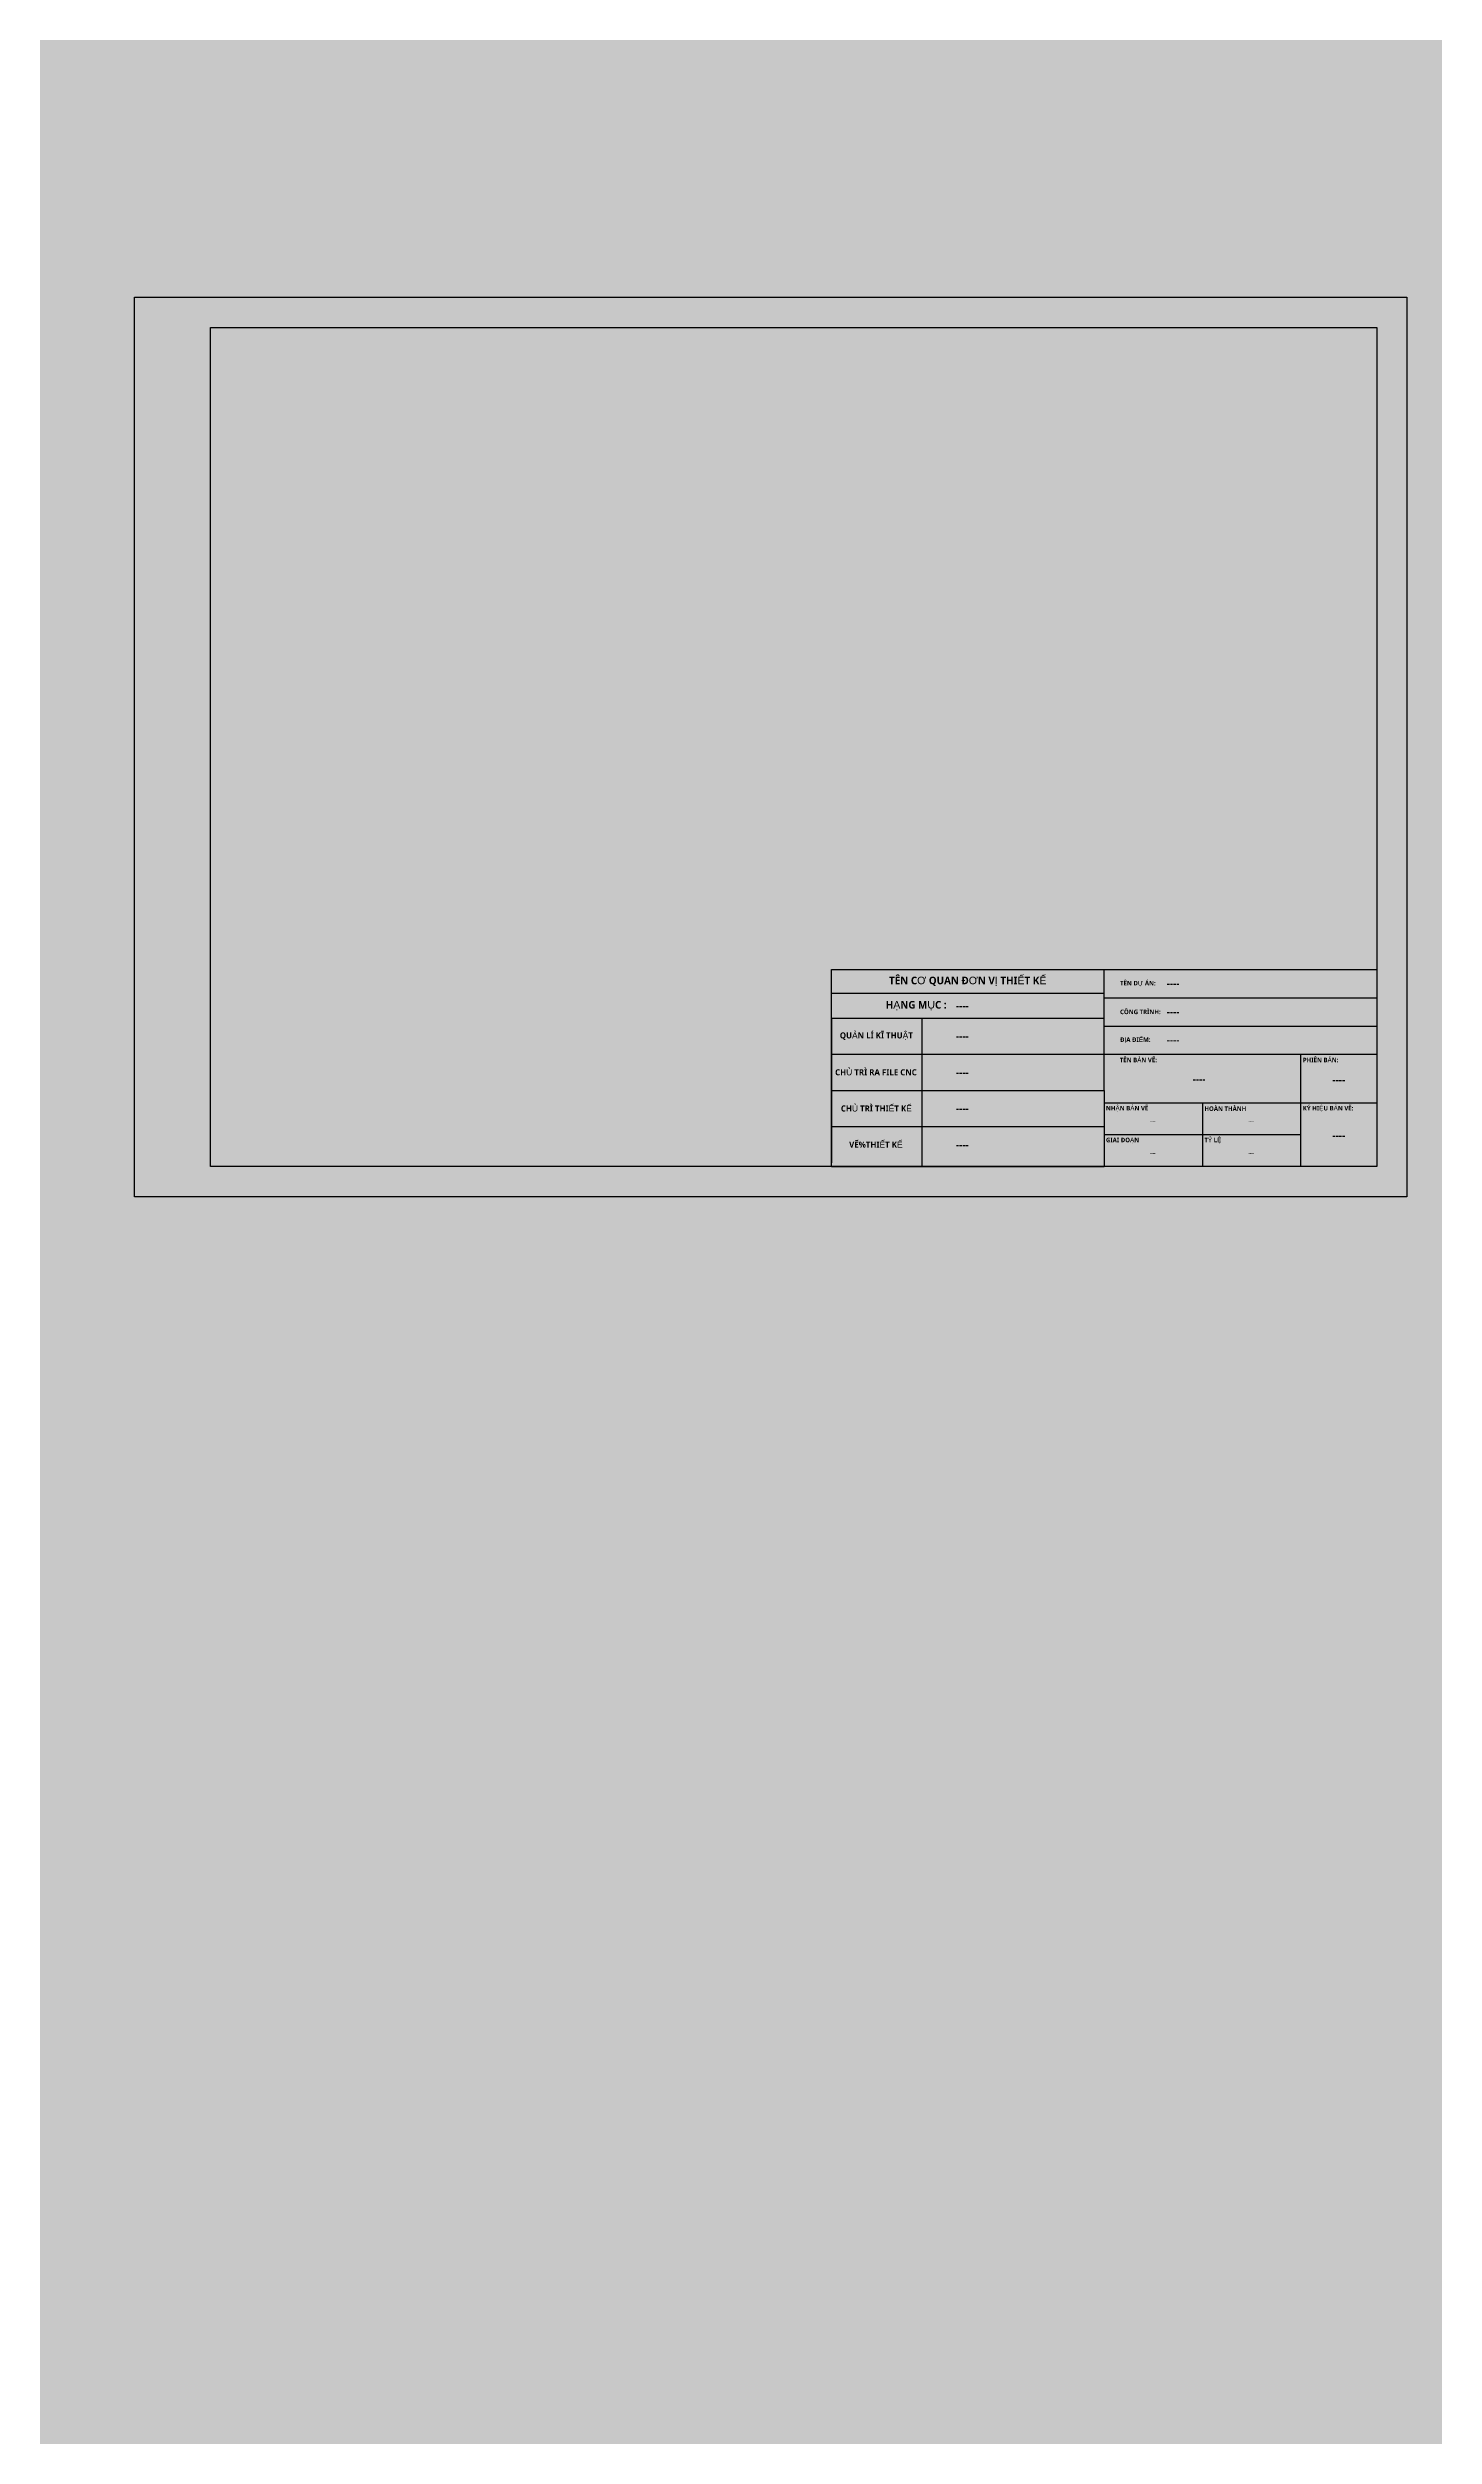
# Model space of a CAD drawing. Header units: millimetres. Extents: x -10628 to 24720, y -21829 to 4032.
# Drawn here: x -7245 to -6892, y -101 to 507 of the extents above; entities that cross this region are included whole.
import ezdxf
from ezdxf.enums import TextEntityAlignment as Align

# ---------------------------------------------------------------- set-up
doc = ezdxf.new("R2010")
doc.units = ezdxf.units.MM
doc.styles.add('MtXpl_Yu_Gothic_UI_S_1', font='')
doc.styles.get('MtXpl_Yu_Gothic_UI_S_1').set_extended_font_data('Yu Gothic UI Semibold')

# ---------------------------------------------------------------- blocks, each defined once
blk = doc.blocks.new('KHUNGA3')
for p, q in [((320, 47.06), (320, 75)), ((320, 75), (345.43, 75)), ((320, 63.78), (320, 73.09)), ((230, 67.25), (260, 67.25)), ((260, 67.25), (320, 67.25)), ((320, 65.69), (410, 65.69)), ((230, 59), (320, 59)), ((230, 59), (230, 11.23)), ((260, 10), (260, 59)), ((320, 56.37), (410, 56.37)), ((230, 47.06), (320, 47.06)), ((320, 35.11), (320, 47.06)), ((320, 47.06), (410, 47.06)), ((385, 31), (385, 47.06)), ((230, 35.11), (320, 35.11)), ((320, 35.11), (320, 23.17)), ((320, 31), (410, 31)), ((352.5, 31), (352.5, 10)), ((385, 10), (385, 31)), ((230, 23.17), (320, 23.17)), ((320, 23.17), (320, 10)), ((385, 20.5), (320, 20.5)), ((230, 10), (320, 10))]:
    blk.add_line(p, q)
for points in [[(0, 297), (420, 297), (420, 0), (0, 0)], [(25, 10), (25, 287), (410, 287), (410, 10)], [(410, 10), (230, 10), (230, 75), (410, 75)]]:
    blk.add_lwpolyline(points, close=True)
for s, width, heights, insert, char_height, attachment_point in [('{\\fYu Gothic UI Semibold|b0|i0|c128|p34;TÊN C\\fArial|b0|i0|c163|p34;Ơ\\fYu Gothic UI Semibold|b0|i0|c128|p34; QUAN Đ\\fArial|b0|i0|c163|p34;Ơ\\fYu Gothic UI Semibold|b0|i0|c128|p34;N V\\fArial|b0|i0|c163|p34;Ị\\fYu Gothic UI Semibold|b0|i0|c128|p34; THI\\fArial|b0|i0|c163|p34;Ế\\fYu Gothic UI Semibold|b0|i0|c128|p34;T K\\fArial|b0|i0|c163|p34;Ế}', 90, [0], (275, 71.12), 2.5, 5), ('{\\fYu Gothic UI Semibold|b0|i0|c128|p34;TÊN D\\fArial|b0|i0|c163|p34;Ự\\fYu Gothic UI Semibold|b0|i0|c128|p34; ÁN:}', 14.847, [10.02], (325.29, 70.34), 1.5, 4), ('\\pi17.08922;{\\fYu Gothic UI Semibold|b0|i0|c128|p34; H\\fArial|b0|i0|c163|p34;Ạ\\fYu Gothic UI Semibold|b0|i0|c128|p34;NG M\\fArial|b0|i0|c163|p34;Ụ\\fYu Gothic UI Semibold|b0|i0|c128|p34;C :}', 56.0366, [0], (230, 63.12), 2.5, 4), ('{\\fYu Gothic UI Semibold|b0|i0|c128|p34;CÔNG TRÌNH:}', 14.847, [10.02], (325.29, 61.03), 1.5, 4), ('\\pi2.77111;{\\fYu Gothic UI Semibold|b0|i0|c128|p34;QU\\fArial|b0|i0|c163|p34;Ả\\fYu Gothic UI Semibold|b0|i0|c128|p34;N LÍ K\\fYu Gothic UI Semibold|b0|i0|c0|p34;Ĩ \\fYu Gothic UI Semibold|b0|i0|c128|p34;THU\\fArial|b0|i0|c163|p34;Ậ\\fYu Gothic UI Semibold|b0|i0|c128|p34;T}', 30, [10.02], (230, 53.03), 2, 4), ('{\\fYu Gothic UI Semibold|b0|i0|c0|p34;Đ\\fArial|b0|i0|c163|p34;Ị\\fYu Gothic UI Semibold|b0|i0|c128|p34;A \\fYu Gothic UI Semibold|b0|i0|c0|p34;Đ\\fYu Gothic UI Semibold|b0|i0|c128|p34;I\\fArial|b0|i0|c163|p34;Ể\\fYu Gothic UI Semibold|b0|i0|c128|p34;M:}', 14.847, [10.02], (325.29, 51.71), 1.5, 4), ('\\pi1.22753;{\\fYu Gothic UI Semibold|b0|i0|c128|p34;CH\\fArial|b0|i0|c163|p34;Ủ\\fYu Gothic UI Semibold|b0|i0|c128|p34; TRÌ RA FILE CNC}', 30, [10.02], (230, 41.09), 2, 4), ('{\\fYu Gothic UI Semibold|b0|i0|c128|p34;TÊN B\\fArial|b0|i0|c163|p34;Ả\\fYu Gothic UI Semibold|b0|i0|c128|p34;N VẼ:}', 14.847, [10.02], (325.19, 45.14), 1.5, 4), ('{\\fYu Gothic UI Semibold|b0|i0|c128|p34;PHIÊN B\\fArial|b0|i0|c163|p34;Ả\\fYu Gothic UI Semibold|b0|i0|c128|p34;N:}', 14.847, [10.02], (385.63, 45.14), 1.5, 4), ('\\pi3.13146;{\\fYu Gothic UI Semibold|b0|i0|c128|p34;CH\\fArial|b0|i0|c163|p34;Ủ\\fYu Gothic UI Semibold|b0|i0|c128|p34; TRÌ THI\\fArial|b0|i0|c163|p34;Ế\\fYu Gothic UI Semibold|b0|i0|c128|p34;T K\\fArial|b0|i0|c163|p34;Ế}', 30, [10.02], (230, 29.14), 2, 4), ('{\\fYu Gothic UI Semibold|b0|i0|c128|p34;NH\\fArial|b0|i0|c163|p34;Ậ\\fYu Gothic UI Semibold|b0|i0|c128|p34;N B\\fArial|b0|i0|c163|p34;Ả\\fYu Gothic UI Semibold|b0|i0|c128|p34;N VẼ}', 17.1349, [0], (320.63, 29.08), 1.5, 4), ('{\\fYu Gothic UI Semibold|b0|i0|c128|p34;HOÀN THÀNH }', 17.1349, [0], (353.13, 29.08), 1.5, 4), ('{\\fYu Gothic UI Semibold|b0|i0|c128|p34;KÝ HI\\fArial|b0|i0|c163|p34;Ệ\\fYu Gothic UI Semibold|b0|i0|c128|p34;U B\\fArial|b0|i0|c163|p34;Ả\\fYu Gothic UI Semibold|b0|i0|c128|p34;N VẼ:}', 17.1349, [0], (385.63, 29.08), 1.5, 4), ('\\pi5.86418;{\\fYu Gothic UI Semibold|b0|i0|c128|p34;VẼ%THI\\fArial|b0|i0|c163|p34;Ế\\fYu Gothic UI Semibold|b0|i0|c128|p34;T K\\fArial|b0|i0|c163|p34;Ế}', 30, [10.02], (230, 17.2), 2, 4), ('{\\fYu Gothic UI Semibold|b0|i0|c128|p34;GIAI \\fYu Gothic UI Semibold|b0|i0|c0|p34;Đ\\fYu Gothic UI Semibold|b0|i0|c128|p34;O\\fArial|b0|i0|c163|p34;Ạ\\fYu Gothic UI Semibold|b0|i0|c128|p34;N}', 17.1349, [0], (320.63, 18.58), 1.5, 4), ('{\\fYu Gothic UI Semibold|b0|i0|c128|p34;T\\fArial|b0|i0|c163|p34;Ỷ\\fYu Gothic UI Semibold|b0|i0|c128|p34; L\\fArial|b0|i0|c163|p34;Ệ}', 17.1349, [0], (353.13, 18.58), 1.5, 4)]:
    blk.add_mtext_dynamic_manual_height_columns(s, width=width, gutter_width=12.5, heights=heights, dxfattribs=dict(insert=insert, char_height=char_height, attachment_point=attachment_point))
at = {"style": 'MtXpl_Yu_Gothic_UI_S_1'}
for tag, p in [('TENDUAN', (340.69, 70.42)), ('HANGMUC', (271.12, 63.12)), ('CONGTRINH', (340.69, 61.11)), ('QUANLIKITHUAT', (271.12, 53.03)), ('DIACHI', (340.69, 51.8)), ('CHUTRIRAFILECNC', (271.12, 41.09)), ('CHUTRITHIETKE', (271.12, 29.14)), ('VE%THIETKE', (271.12, 17.2))]:
    blk.add_attdef(tag, text='', height=2.5, dxfattribs=at).set_placement(p, align=Align.MIDDLE_LEFT)
for tag, height, p in [('TENBANVE', 2.5, (351.38, 38.82)), ('NHANBANVE', 1, (336.08, 24.88)), ('HOANTHANH', 1, (368.58, 24.88)), ('GIAIDOAN', 1, (336.08, 14.38)), ('TYLE', 1, (368.58, 14.38))]:
    blk.add_attdef(tag, text='', height=height, dxfattribs=at).set_placement(p, align=Align.MIDDLE_CENTER)
at = {"color": 1, "style": 'MtXpl_Yu_Gothic_UI_S_1'}
for tag, p in [('PHIENBAN', (397.5, 38.69)), ('KIHIEUBANVE', (397.5, 20.26))]:
    blk.add_attdef(tag, text='', height=2.5, dxfattribs=at).set_placement(p, align=Align.MIDDLE_CENTER)

msp = doc.modelspace()

# ---------------------------------------------------------------- hatches: boundary and pattern name
h = msp.add_hatch()
h.set_pattern_fill('ANGLE', color=5)
h.set_pattern_definition([(0, (7465.206, -2009.081), (0, 6.985), [5.08, -1.905]), (90, (7465.206, -2009.081), (-6.985, 4e-16), [5.08, -1.905])])
h.paths.add_polyline_path([(-7373.404, 2058.779), (-6764.733, 2058.779), (-6764.733, 4032.465), (-7373.404, 4032.465)])
h.paths.add_polyline_path([(-7373.404, -358.807), (-6764.733, -358.807), (-6764.733, 1435.843), (-7373.404, 1435.843)])
h = msp.add_hatch()
h.set_pattern_fill('ANGLE', color=221, scale=0.383965)
h.set_pattern_definition([(0, (2607.4406, -1637.0145), (0, 2.68199724), [1.95054345, -0.7314538]), (90, (2607.4406, -1637.0145), (-2.68199724, 2e-16), [1.95054345, -0.7314538])])
edge = h.paths.add_edge_path()
edge.add_spline(control_points=[(-5281.504, 683.483), (-5258.687, 679.521), (-5128.796, 663.594), (-4852.644, 712.776), (-4629.388, 1062.12), (-4588.018, 1445.984), (-4664.348, 1697.444), (-4770.667, 1805.217), (-4733.123, 1884.565), (-4618.518, 2081.001), (-4516.244, 2424.009), (-4435.417, 2851.399), (-4689.81, 3115.3), (-5013.603, 3215.614), (-5423.559, 3122.909), (-5848.537, 2978.414), (-6133.788, 2722.805), (-6326.759, 2648.38), (-6377.197, 2549.182), (-6480.224, 2651.329), (-6697.811, 2758.491), (-7126.801, 2827.903), (-7477.499, 2782.45), (-7686.033, 2543.599), (-8052.271, 2997.782), (-8632.985, 3181.466), (-9287.383, 3211.523), (-9555.113, 3081.169), (-9637.352, 2822.63), (-9584.582, 2560.313), (-9534.443, 2313.512), (-9443.719, 2141.083), (-9449.601, 1928.853), (-9552.352, 1657.541), (-9553.144, 1271.936), (-9489.709, 930.112), (-9295.255, 768.06), (-9069.573, 691.105), (-8878.794, 699.266), (-8761.553, 729.842)], knot_values=[3360.85118, 3360.85118, 3360.85118, 3360.85118, 3540.3853689, 4371.4516199, 5384.4021012, 6520.1739111, 7285.6007751, 7453.7837415, 7542.249341, 7921.8808585, 9281.3359071, 10363.1067378, 10997.5497986, 11950.7463194, 12885.2307566, 14221.2653097, 15457.8428827, 15701.1501717, 15946.0323693, 16005.7708028, 16729.1267605, 17895.259776, 19270.4659056, 19588.9356377, 19740.7997035, 23268.0587865, 24202.0951879, 24803.9121753, 25432.5940054, 26145.1573118, 26881.7056274, 27403.6627179, 27618.1198825, 28517.8547094, 29628.0649346, 30636.6352697, 31053.5392903, 31540.6776126, 32477.2096796, 32477.2096796, 32477.2096796, 32477.2096796], degree=3, periodic=0)
edge.add_spline(control_points=[(-8761.553, 729.842), (-8735.778, 736.565), (-8571.165, 788.075), (-8298.672, 983.207), (-7977.22, 1228.52), (-7808.174, 1425.917), (-7743.123, 1501.878)], knot_values=[0, 0, 0, 0, 205.8954414, 1335.6350783, 2581.5196312, 3360.85118, 3360.85118, 3360.85118, 3360.85118], degree=3, periodic=0)
edge.add_spline(control_points=[(-7743.123, 1501.878), (-7724.709, 1480.823), (-7674.763, 1423.71), (-7551.843, 1365.922), (-7449.883, 1343.004), (-7393.772, 1334.579)], knot_values=[0, 0, 0, 0, 217.1096535, 588.9064248, 1031.6224451, 1031.6224451, 1031.6224451, 1031.6224451], degree=3, periodic=0)
edge.add_spline(control_points=[(-7393.772, 1334.579), (-7359.239, 1329.394), (-7186.898, 1311.275), (-6949.699, 1316.758), (-6753.521, 1326.079), (-6691.834, 1332.003)], knot_values=[1031.6224451, 1031.6224451, 1031.6224451, 1031.6224451, 1304.0964043, 2381.1678346, 2866.7912837, 2866.7912837, 2866.7912837, 2866.7912837], degree=3, periodic=0)
edge.add_spline(control_points=[(-6691.834, 1332.003), (-6644.465, 1336.551), (-6549.165, 1349.18), (-6417.075, 1381.592), (-6375.958, 1451.869), (-6359.575, 1479.87)], knot_values=[2866.7912837, 2866.7912837, 2866.7912837, 2866.7912837, 3239.7004887, 3610.3295082, 3855.817669, 3855.817669, 3855.817669, 3855.817669], degree=3, periodic=0)
edge.add_spline(control_points=[(-6359.575, 1479.87), (-6134.515, 1235.93), (-5824.821, 901.576), (-5403.483, 704.664), (-5281.504, 683.483)], knot_values=[32477.2096796, 32477.2096796, 32477.2096796, 32477.2096796, 35046.809429, 36006.6125274, 36006.6125274, 36006.6125274, 36006.6125274], degree=3, periodic=0)
edge = h.paths.add_edge_path()
edge.add_line((-7921.445, 802.251), (-7760.708, 1001.498))
edge.add_line((-7760.708, 1001.498), (-7393.772, 1334.579))
edge.add_spline(control_points=[(-7393.772, 1334.579), (-7449.883, 1343.004), (-7551.843, 1365.922), (-7674.763, 1423.71), (-7724.709, 1480.823), (-7743.123, 1501.878)], knot_values=[0, 0, 0, 0, 442.7160203, 814.5127916, 1031.6224451, 1031.6224451, 1031.6224451, 1031.6224451], degree=3, periodic=0)
edge.add_spline(control_points=[(-7743.123, 1501.878), (-7808.174, 1425.917), (-7977.22, 1228.52), (-8298.672, 983.207), (-8571.165, 788.075), (-8735.778, 736.565), (-8761.553, 729.842)], knot_values=[0, 0, 0, 0, 779.3315489, 2025.2161018, 3154.9557386, 3360.85118, 3360.85118, 3360.85118, 3360.85118], degree=3, periodic=0)
edge.add_line((-8761.553, 729.842), (-9128.959, 469.143))
edge.add_line((-9128.959, 469.143), (-8635.591, 419.627))
edge.add_line((-8635.591, 419.627), (-8446.353, -44.022))
edge.add_line((-8446.353, -44.022), (-8182.773, 446.636))
edge.add_line((-8182.773, 446.636), (-8043.098, 651.452))
edge.add_line((-8043.098, 651.452), (-7921.445, 802.251))
edge = h.paths.add_edge_path()
edge.add_spline(control_points=[(-5281.504, 683.483), (-5403.483, 704.664), (-5824.821, 901.576), (-6134.515, 1235.93), (-6359.575, 1479.87)], knot_values=[32477.2096796, 32477.2096796, 32477.2096796, 32477.2096796, 33437.012778, 36006.6125274, 36006.6125274, 36006.6125274, 36006.6125274], degree=3, periodic=0)
edge.add_spline(control_points=[(-6359.575, 1479.87), (-6375.958, 1451.869), (-6417.075, 1381.592), (-6549.165, 1349.18), (-6644.465, 1336.551), (-6691.834, 1332.003)], knot_values=[2866.7912837, 2866.7912837, 2866.7912837, 2866.7912837, 3112.2794445, 3482.908464, 3855.817669, 3855.817669, 3855.817669, 3855.817669], degree=3, periodic=0)
edge.add_line((-6691.834, 1332.003), (-6501.938, 1117.498))
edge.add_line((-6501.938, 1117.498), (-6386.646, 987.264))
edge.add_line((-6386.646, 987.264), (-6273.604, 844.203))
edge.add_line((-6273.604, 844.203), (-6137.959, 649.961))
edge.add_line((-6137.959, 649.961), (-5990.825, 418.411))
edge.add_line((-5990.825, 418.411), (-5853.659, 202.55))
edge.add_line((-5853.659, 202.55), (-5696.929, -92.04))
edge.add_line((-5696.929, -92.04), (-5669.8, 75.099))
edge.add_line((-5669.8, 75.099), (-5611.021, 303.221))
edge.add_line((-5611.021, 303.221), (-5540.938, 434.222))
edge.add_line((-5540.938, 434.222), (-5432.422, 447.774))
edge.add_line((-5432.422, 447.774), (-5278.276, 467.024))
edge.add_line((-5278.276, 467.024), (-5057.14, 467.024))
edge.add_line((-5057.14, 467.024), (-5281.504, 683.483))

# ---------------------------------------------------------------- block references
at = {"xscale": 0.7714285714285685, "yscale": 0.7714285714285685, "zscale": 0.7714285714285685}
msp.add_blockref('KHUNGA3', (-7222.609, 214.349), dxfattribs=at).add_auto_attribs({'TYLE': '----', 'GIAIDOAN': '----', 'NHANBANVE': '----', 'HOANTHANH': '----', 'KIHIEUBANVE': '----', 'PHIENBAN': '----', 'TENBANVE': '----', 'DIACHI': '----', 'CONGTRINH': '----', 'TENDUAN': '----', 'VE%THIETKE': '----', 'CHUTRITHIETKE': '----', 'CHUTRIRAFILECNC': '----', 'QUANLIKITHUAT': '----', 'HANGMUC': '----'})

# ---------------------------------------------------------------- texts
at = {"insert": (-7164.205, 395.337), "char_height": 100, "attachment_point": 1}
msp.add_mtext_dynamic_manual_height_columns('{\\Ftxt|c163;A4}', width=256.45094, gutter_width=347.529, heights=[0], dxfattribs=at)

doc.saveas('drawing.dxf')
